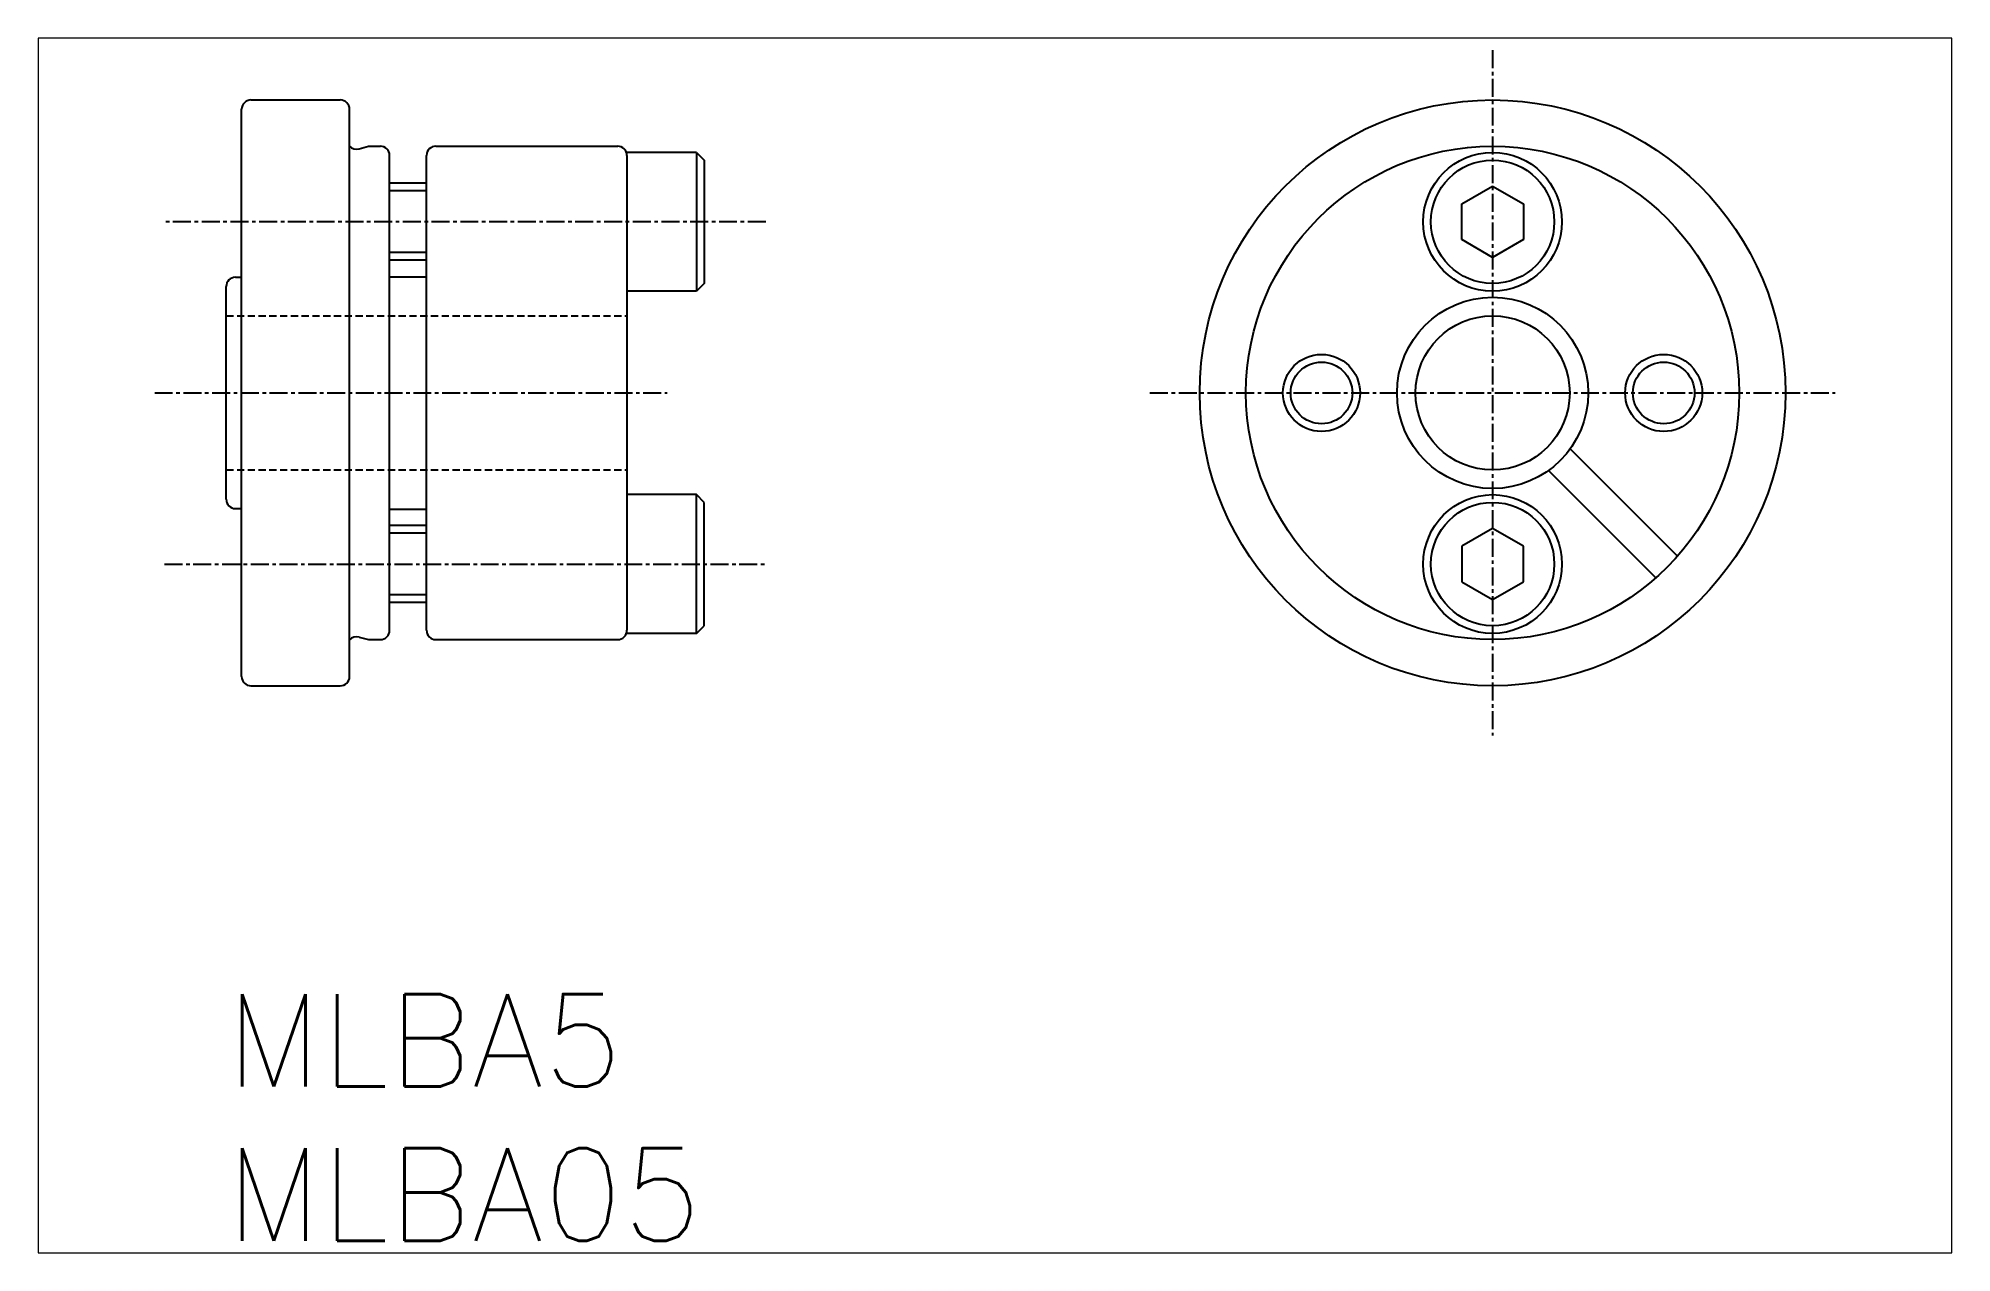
# Paper-space layout 'Layout1' of a CAD drawing. Extents: x 40 to 364, y 26 to 231.
# The model-space entities are those that its viewports show. They can reach past a viewport. Long polylines and large blocks are cut down to what shows.
import ezdxf

# ---------------------------------------------------------------- set-up
doc = ezdxf.new("R2010")
doc.units = 0
doc.header["$LTSCALE"] = 0.5
doc.linetypes.add('CENTER', pattern=[50.8, 31.75, -6.35, 6.35, -6.35])
doc.linetypes.add('DASHED', pattern=[19.05, 12.7, -6.35])
doc.layers.get('0').update_dxf_attribs({"linetype": 'CONTINUOUS'})
for name, color, linetype in [('MSM_CENTER', 1, 'CENTER'), ('MSM_CONTINUOUS', 7, 'CONTINUOUS'), ('MSM_DASHED', 4, 'DASHED'), ('MSM_NARROW', 5, 'CONTINUOUS'), ('MSM_PART_NUMBER', 7, 'CONTINUOUS')]:
    doc.layers.add(name, color=color, linetype=linetype)
doc.styles.get("Standard").update_dxf_attribs({"font": 'txt.shx', "height": 3, "bigfont": 'bigfont.shx'})

msp = doc.modelspace()

# ---------------------------------------------------------------- linework, layer by layer
at = {"layer": 'MSM_CENTER'}
for p, q in [((41.08, 30.615), (41.08, 8.385)), ((17.5, 25.05), (-2, 25.05)), ((-2.32, 19.5), (14.303, 19.5)), ((29.965, 19.5), (52.196, 19.5)), ((-2, 13.95), (17.5, 13.95))]:
    msp.add_line(p, q, dxfattribs=at)
at = {"layer": 'MSM_CONTINUOUS'}
for p, q in [((0.5, 10.3), (0.5, 28.7)), ((0.8, 29), (3.7, 29)), ((4, 10.3), (4, 28.7)), ((4.312, 27.42), (4.61, 27.5)), ((4.61, 27.5), (5, 27.5)), ((6.8, 27.5), (12.7, 27.5)), ((5.3, 11.8), (5.3, 27.2)), ((6.5, 11.8), (6.5, 27.2)), ((15.25, 27.3), (13, 27.3)), ((13, 27.2), (13, 11.8)), ((15.25, 27.3), (15.25, 22.8)), ((15.25, 27.3), (15.5, 27.05)), ((15.5, 27.05), (15.5, 23.05)), ((6.5, 26.3), (5.3, 26.3)), ((40.08, 25.627), (41.08, 26.205)), ((41.08, 26.205), (42.08, 25.627)), ((40.08, 24.473), (40.08, 25.627)), ((42.08, 25.627), (42.08, 24.473)), ((41.08, 23.895), (40.08, 24.473)), ((42.08, 24.473), (41.08, 23.895)), ((6.5, 23.8), (5.3, 23.8)), ((0.3, 23.25), (0.5, 23.25)), ((5.3, 23.27), (6.5, 23.27)), ((15.5, 23.05), (15.25, 22.8)), ((0, 16.05), (0, 22.95)), ((15.25, 22.8), (13, 22.8)), ((43.597, 17.69), (47.08, 14.208)), ((42.89, 16.983), (46.373, 13.501)), ((15.25, 16.2), (13, 16.2)), ((15.25, 11.7), (15.25, 16.2)), ((15.5, 15.95), (15.25, 16.2)), ((0.3, 15.75), (0.5, 15.75)), ((5.3, 15.73), (6.5, 15.73)), ((15.5, 11.95), (15.5, 15.95)), ((6.5, 15.2), (5.3, 15.2)), ((41.08, 15.105), (40.08, 14.527)), ((42.08, 14.527), (41.08, 15.105)), ((40.08, 14.527), (40.08, 13.373)), ((42.08, 13.373), (42.08, 14.527)), ((40.08, 13.373), (41.08, 12.795)), ((41.08, 12.795), (42.08, 13.373)), ((6.5, 12.7), (5.3, 12.7)), ((15.25, 11.7), (15.5, 11.95)), ((4.312, 11.58), (4.61, 11.5)), ((4.61, 11.5), (5, 11.5)), ((6.8, 11.5), (12.7, 11.5)), ((15.25, 11.7), (13, 11.7)), ((0.8, 10), (3.7, 10))]:
    msp.add_line(p, q, dxfattribs=at)
for centre, radius in [((41.08, 19.5), 9.5), ((41.08, 19.5), 8), ((41.08, 25.05), 2.25), ((41.08, 25.05), 2), ((41.08, 19.5), 3.1), ((41.08, 19.5), 2.5), ((35.53, 19.5), 1), ((46.63, 19.5), 1), ((41.08, 13.95), 2.25), ((41.08, 13.95), 2)]:
    msp.add_circle(centre, radius, dxfattribs=at)
for centre, radius, start, end in [((0.8, 28.7), 0.3, 90, 180), ((3.7, 28.7), 0.3, 0, 90), ((4.229, 27.729), 0.32, 224.28087, 285), ((5, 27.2), 0.3, 0, 90), ((6.8, 27.2), 0.3, 90, 180), ((12.7, 27.2), 0.3, 0, 90), ((0.3, 22.95), 0.3, 90, 180), ((0.3, 16.05), 0.3, 180, 270), ((5, 11.8), 0.3, 270, 0), ((6.8, 11.8), 0.3, 180, 270), ((12.7, 11.8), 0.3, 270, 360), ((4.229, 11.271), 0.32, 75, 135.71913), ((0.8, 10.3), 0.3, 180, 270), ((3.7, 10.3), 0.3, 270, 0)]:
    msp.add_arc(centre, radius, start, end, dxfattribs=at)
at = {"layer": 'MSM_DASHED'}
for p, q in [((0, 22), (13, 22)), ((0, 17), (13, 17))]:
    msp.add_line(p, q, dxfattribs=at)
at = {"layer": 'MSM_NARROW'}
for p, q in [((6.5, 26.05), (5.3, 26.05)), ((6.5, 24.05), (5.3, 24.05)), ((6.5, 14.95), (5.3, 14.95)), ((6.5, 12.95), (5.3, 12.95))]:
    msp.add_line(p, q, dxfattribs=at)
for centre in [(35.53, 19.5), (46.63, 19.5)]:
    msp.add_circle(centre, 1.25, dxfattribs=at)

# ---------------------------------------------------------------- texts
at = {"layer": 'MSM_PART_NUMBER', "char_height": 3, "width": 121.09418, "attachment_point": 1}
for s, insert in [('{MLBA5}', (0, 0)), ('{MLBA05}', (0, -5))]:
    msp.add_mtext(s, dxfattribs=dict(at, insert=insert))

psp = doc.layouts.get("Layout1")

# ---------------------------------------------------------------- viewports
at = {"layer": '0'}
psp.add_viewport(center=(202.5, 128.5), size=(324, 205.6), view_center_point=(24.938, 11.308), view_height=39.38763, dxfattribs=at)

doc.saveas('drawing.dxf')
